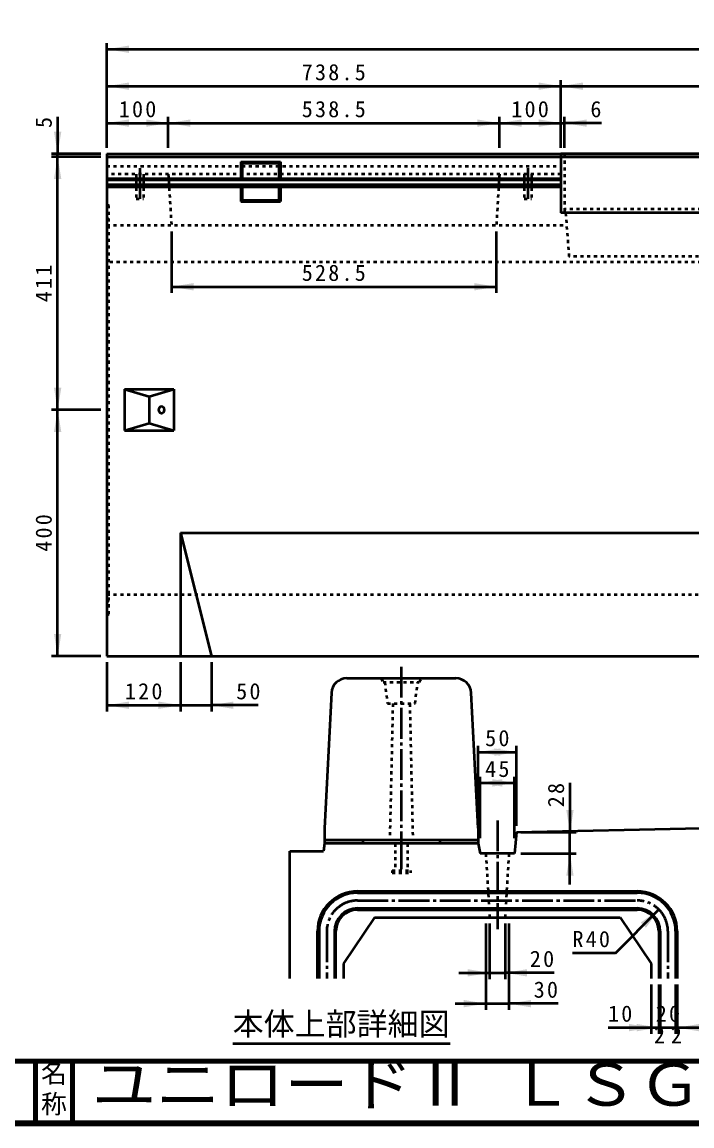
# Model space of a CAD drawing. Units: millimetres, scale not verified. Extents: x 100 to 4105, y 100 to 2870.
# Drawn here: x 1798 to 2888, y 100 to 1894 of the extents above; entities that cross this region are included whole.
import ezdxf
from ezdxf.enums import TextEntityAlignment as Align

# ---------------------------------------------------------------- set-up
doc = ezdxf.new("R2010")
doc.units = ezdxf.units.MM
doc.header["$LTSCALE"] = 5
doc.linetypes.add('USER1', pattern=[2.2, 1, -1.2])
doc.linetypes.add('USER2', pattern=[13.4, 10, -1.2, 1, -1.2])
doc.layers.add('V-nasSTD', color=7, linetype='Continuous', lineweight=35)
doc.styles.add('ＭＳ ゴシック', font='')
doc.styles.get('ＭＳ ゴシック').set_extended_font_data('MS Gothic')

msp = doc.modelspace()

# ---------------------------------------------------------------- hatches: boundary and pattern name
at = {"layer": 'V-nasSTD'}
for points in [[(1972, 1855.655), (1936, 1849.655), (1972, 1843.655)], [(1972, 1795.655), (1936, 1789.655), (1972, 1783.655)], [(2638.5, 1783.655), (2674.5, 1789.655), (2638.5, 1795.655)], [(2710.5, 1795.655), (2674.5, 1789.655), (2710.5, 1783.655)], [(1972, 1735.655), (1936, 1729.655), (1972, 1723.655)], [(2000, 1723.655), (2036, 1729.655), (2000, 1735.655)], [(2072, 1735.655), (2036, 1729.655), (2072, 1723.655)], [(2538.5, 1723.655), (2574.5, 1729.655), (2538.5, 1735.655)], [(2610.5, 1735.655), (2574.5, 1729.655), (2610.5, 1723.655)], [(2638.5, 1723.655), (2674.5, 1729.655), (2638.5, 1735.655)], [(2716.5, 1735.655), (2680.5, 1729.655), (2716.5, 1723.655)], [(1850, 1715.655), (1856, 1679.655), (1862, 1715.655)], [(1862, 1638.655), (1856, 1674.655), (1850, 1638.655)], [(2077, 1469.655), (2041, 1463.655), (2077, 1457.655)], [(2533.5, 1457.655), (2569.5, 1463.655), (2533.5, 1469.655)], [(1850, 1299.655), (1856, 1263.655), (1862, 1299.655)], [(1862, 1227.655), (1856, 1263.655), (1850, 1227.655)], [(1850, 899.655), (1856, 863.655), (1862, 899.655)], [(1972, 789.655), (1936, 783.655), (1972, 777.655)], [(2020, 777.655), (2056, 783.655), (2020, 789.655)], [(2142, 789.655), (2106, 783.655), (2142, 777.655)], [(2575.923, 713.491), (2539.923, 707.491), (2575.923, 701.491)], [(2566.423, 701.491), (2602.423, 707.491), (2566.423, 713.491)], [(2579.048, 663.491), (2543.048, 657.491), (2579.048, 651.491)], [(2563.298, 651.491), (2599.298, 657.491), (2563.298, 663.491)], [(2695.298, 613.491), (2689.298, 577.491), (2683.298, 613.491)], [(2352.423, 558.741), (2352.423, 564.991), (2289.923, 564.991), (2289.923, 558.741)], [(2539.923, 558.741), (2539.923, 564.991), (2477.423, 564.991), (2477.423, 558.741)], [(2695.298, 506.491), (2689.298, 542.491), (2683.298, 506.491)], [(2812.815, 421.898), (2834.028, 451.597), (2804.33, 430.383)], [(2522.673, 342.741), (2558.673, 348.741), (2522.673, 354.741)], [(2619.673, 354.741), (2583.673, 348.741), (2619.673, 342.741)], [(2516.423, 292.741), (2552.423, 298.741), (2516.423, 304.741)], [(2625.923, 304.741), (2589.923, 298.741), (2625.923, 292.741)], [(2785.173, 253.741), (2821.173, 259.741), (2785.173, 265.741)], [(2797.673, 253.741), (2833.673, 259.741), (2797.673, 265.741)], [(2899.673, 265.741), (2863.673, 259.741), (2899.673, 253.741)]]:
    msp.add_hatch(color=256, dxfattribs=at).paths.add_polyline_path(points)

# ---------------------------------------------------------------- linework, layer by layer
at = {"layer": 'V-nasSTD', "lineweight": 50}
for p, q in [((1936, 1689.655), (1936, 1859.655)), ((1936, 1849.655), (3936, 1849.655)), ((2674.5, 1689.655), (2674.5, 1799.655)), ((1936, 1789.655), (2674.5, 1789.655)), ((2674.5, 1789.655), (3197.5, 1789.655)), ((1856, 1739.655), (1856, 1679.655)), ((1936, 1729.655), (2036, 1729.655)), ((2036, 1689.655), (2036, 1739.655)), ((2036, 1729.655), (2574.5, 1729.655)), ((2574.5, 1689.655), (2574.5, 1739.655)), ((2574.5, 1729.655), (2674.5, 1729.655)), ((2674.5, 1729.655), (2680.5, 1729.655)), ((2680.5, 1689.655), (2680.5, 1739.655)), ((2740.5, 1729.655), (2680.5, 1729.655)), ((1926, 1679.655), (1846, 1679.655)), ((1926, 1674.655), (1846, 1674.655)), ((1856, 1674.655), (1856, 1679.655)), ((1856, 1263.655), (1856, 1674.655)), ((1936, 1679.655), (1936, 863.655)), ((1936, 1679.655), (3936, 1679.655)), ((1936, 1674.655), (2674.5, 1674.655)), ((2674.5, 1679.655), (2674.5, 1583.655)), ((3197.5, 1679.655), (2674.5, 1679.655)), ((2674.5, 1674.655), (2936, 1674.655)), ((2153.7, 1666.955), (2218.3, 1666.955)), ((2153.7, 1666.955), (2156, 1664.655)), ((2153.7, 1666.955), (2153.7, 1639.67)), ((2156, 1664.655), (2216, 1664.655)), ((2156, 1664.655), (2156, 1639.67)), ((2216, 1664.655), (2218.3, 1666.955)), ((2216, 1664.655), (2216, 1639.67)), ((2218.3, 1666.955), (2218.3, 1639.67)), ((1936, 1639.67), (2674.5, 1639.67)), ((1936, 1637.655), (2674.5, 1637.655)), ((1936, 1629.655), (2674.5, 1629.655)), ((1936, 1626.296), (2674.5, 1626.296)), ((2153.7, 1626.296), (2153.7, 1602.355)), ((2156, 1626.296), (2156, 1604.655)), ((2216, 1626.296), (2216, 1604.655)), ((2218.3, 1626.296), (2218.3, 1602.355)), ((2153.7, 1602.355), (2156, 1604.655)), ((2153.7, 1602.355), (2218.3, 1602.355)), ((2156, 1604.655), (2216, 1604.655)), ((2216, 1604.655), (2218.3, 1602.355)), ((3197.5, 1583.655), (2674.5, 1583.655)), ((2041, 1553.655), (2041, 1453.655)), ((2569.5, 1553.655), (2569.5, 1453.655)), ((2041, 1463.655), (2569.5, 1463.655)), ((1965, 1297.155), (1965, 1230.155)), ((1965, 1297.155), (2045, 1297.155)), ((1965, 1297.155), (2005, 1285.155)), ((2005, 1285.155), (2045, 1297.155)), ((2045, 1297.155), (2045, 1230.155)), ((2005, 1285.155), (2005, 1242.155)), ((1926, 1263.655), (1846, 1263.655)), ((1856, 863.655), (1856, 1263.655)), ((1965, 1230.155), (2005, 1242.155)), ((2005, 1242.155), (2045, 1230.155)), ((1965, 1230.155), (2045, 1230.155)), ((2056, 1063.655), (2056, 863.655)), ((2056, 1063.655), (2936, 1063.655)), ((2056, 1063.655), (2106, 863.655)), ((1926, 863.655), (1846, 863.655)), ((1936, 863.655), (3936, 863.655)), ((1936, 853.655), (1936, 773.655)), ((2056, 853.655), (2056, 773.655)), ((2106, 853.655), (2106, 773.655)), ((2326.173, 827.491), (2503.672, 827.491)), ((2301.206, 803.772), (2289.923, 583.741)), ((2539.923, 583.741), (2528.639, 803.772)), ((1936, 783.655), (2056, 783.655)), ((2056, 783.655), (2106, 783.655)), ((2181.978, 783.655), (2106, 783.655)), ((2539.923, 587.491), (2539.923, 717.491)), ((2539.923, 707.491), (2602.423, 707.491)), ((2602.423, 587.491), (2602.423, 717.491)), ((2543.048, 567.491), (2543.048, 667.491)), ((2599.298, 567.491), (2599.298, 667.491)), ((2543.048, 657.491), (2599.298, 657.491)), ((2689.298, 657.491), (2689.298, 577.491)), ((2289.923, 583.741), (2289.923, 564.991)), ((2539.923, 583.741), (2539.923, 564.991)), ((2602.423, 577.491), (2599.298, 542.491)), ((2602.423, 577.491), (2902.423, 583.741)), ((2609.298, 577.491), (2699.298, 577.491)), ((2689.298, 542.491), (2689.298, 577.491)), ((2289.923, 558.741), (2288.673, 546.241)), ((2289.923, 564.991), (2289.923, 558.741)), ((2289.923, 564.991), (2539.923, 564.991)), ((2539.923, 558.741), (2289.923, 558.741)), ((2352.423, 564.991), (2352.423, 558.741)), ((2477.423, 564.991), (2477.423, 558.741)), ((2539.923, 564.991), (2539.923, 558.741)), ((2539.923, 558.741), (2543.048, 542.491)), ((2233.673, 339.741), (2233.673, 546.241)), ((2233.673, 546.241), (2288.673, 546.241)), ((2599.298, 542.491), (2543.048, 542.491)), ((2609.298, 542.491), (2699.298, 542.491)), ((2689.298, 492.491), (2689.298, 542.491)), ((2343.673, 481.241), (2798.673, 481.241)), ((2343.673, 478.741), (2798.673, 478.741)), ((2343.673, 453.741), (2798.673, 453.741)), ((2343.673, 451.241), (2798.673, 451.241)), ((2763.317, 380.886), (2834.028, 451.597)), ((2371.173, 438.741), (2321.173, 363.741)), ((2371.173, 438.741), (2771.173, 438.741)), ((2771.173, 438.741), (2821.173, 363.741)), ((2278.673, 376.241), (2278.673, 416.241)), ((2281.173, 416.241), (2281.173, 339.741)), ((2306.173, 416.241), (2306.173, 339.741)), ((2308.673, 376.241), (2308.673, 416.241)), ((2552.423, 428.741), (2552.423, 288.741)), ((2558.673, 428.741), (2558.673, 338.741)), ((2583.673, 428.741), (2583.673, 338.741)), ((2589.923, 428.741), (2589.923, 288.741)), ((2833.673, 416.241), (2833.673, 376.241)), ((2836.173, 416.241), (2836.173, 339.741)), ((2861.173, 416.241), (2861.173, 339.741)), ((2863.673, 416.241), (2863.673, 376.241)), ((2763.317, 380.886), (2693.317, 380.886)), ((2278.673, 339.741), (2278.673, 376.241)), ((2308.673, 339.741), (2308.673, 376.241)), ((2321.173, 363.741), (2321.173, 339.741)), ((2821.173, 363.741), (2821.173, 339.741)), ((2833.673, 376.241), (2833.673, 339.741)), ((2863.673, 376.241), (2863.673, 339.741)), ((2508.673, 348.741), (2558.673, 348.741)), ((2558.673, 348.741), (2583.673, 348.741)), ((2663.673, 348.741), (2583.673, 348.741)), ((2821.173, 329.741), (2821.173, 249.741)), ((2833.673, 329.741), (2833.673, 249.741)), ((2836.173, 329.741), (2836.173, 249.741)), ((2861.173, 329.741), (2861.173, 249.741)), ((2863.673, 329.741), (2863.673, 249.741)), ((2502.423, 298.741), (2552.423, 298.741)), ((2552.423, 298.741), (2589.923, 298.741)), ((2669.923, 298.741), (2589.923, 298.741)), ((2751.173, 259.741), (2821.173, 259.741)), ((2821.173, 259.741), (2833.673, 259.741)), ((2833.673, 259.741), (2836.173, 259.741)), ((2836.173, 259.741), (2861.173, 259.741)), ((2861.173, 259.741), (2863.673, 259.741)), ((2863.673, 259.741), (2908.673, 259.741)), ((2871.485, 259.741), (2879.298, 259.741)), ((2140.687, 233.956), (2494.696, 233.956))]:
    msp.add_line(p, q, dxfattribs=at)
at = {"layer": 'V-nasSTD', "linetype": 'USER1', "lineweight": 50}
for p, q in [((1936, 1674.655), (2674.5, 1674.655)), ((2680.5, 1679.655), (2680.5, 1583.655)), ((1936, 1659.655), (2674.5, 1659.655)), ((2674.5, 1646.655), (1936, 1646.655)), ((1983.7, 1646.655), (1983.7, 1606.655)), ((1995.7, 1646.655), (1995.7, 1606.655)), ((2036, 1646.655), (2041, 1563.655)), ((2574.5, 1646.655), (2569.5, 1563.655)), ((2614.8, 1646.655), (2614.8, 1606.655)), ((2626.8, 1646.655), (2626.8, 1606.655)), ((1936, 1597.655), (1939, 1595.655)), ((1983.7, 1606.655), (1995.7, 1606.655)), ((2614.8, 1606.655), (2626.8, 1606.655)), ((1939, 931.655), (1939, 1595.655)), ((2936, 1589.655), (2680.5, 1589.655)), ((2682.25, 1583.655), (2687.687, 1512.935)), ((1936, 1573.655), (1939, 1575.655)), ((1936, 1563.655), (2683.788, 1563.655)), ((3184.313, 1512.935), (2687.687, 1512.935)), ((2936, 1503.655), (1936, 1503.655)), ((1936, 963.655), (2936, 963.655)), ((1936, 953.655), (1939, 951.655)), ((1936, 929.655), (1939, 931.655)), ((2382.423, 827.491), (2385.548, 821.241)), ((2444.298, 821.241), (2447.423, 827.491)), ((2385.548, 821.241), (2444.298, 821.241)), ((2388.048, 821.241), (2392.423, 786.241)), ((2437.423, 786.241), (2441.798, 821.241)), ((2392.423, 786.241), (2437.423, 786.241)), ((2401.173, 786.241), (2396.173, 564.991)), ((2428.673, 786.241), (2433.673, 564.991)), ((2404.923, 558.741), (2404.923, 514.991)), ((2424.923, 558.741), (2424.923, 514.991)), ((2552.423, 542.491), (2558.673, 438.741)), ((2589.923, 542.491), (2583.673, 438.741)), ((2399.923, 514.991), (2429.923, 514.991)), ((2399.923, 514.991), (2399.923, 511.241)), ((2399.923, 511.241), (2429.923, 511.241)), ((2429.923, 514.991), (2429.923, 511.241))]:
    msp.add_line(p, q, dxfattribs=at)
at = {"layer": 'V-nasSTD', "linetype": 'USER2', "lineweight": 50}
for p, q in [((1989.7, 1656.655), (1989.7, 1606.655)), ((2620.8, 1656.655), (2620.8, 1606.655)), ((2414.923, 846.241), (2414.923, 546.241)), ((2571.173, 596.241), (2571.173, 419.991)), ((2414.923, 567.491), (2414.923, 511.241)), ((2343.673, 466.241), (2798.673, 466.241)), ((2293.673, 416.241), (2293.673, 339.741)), ((2848.673, 416.241), (2848.673, 339.741))]:
    msp.add_line(p, q, dxfattribs=at)
at = {"layer": 'V-nasSTD', "lineweight": 100}
for p, q in [((105, 205), (4100, 205)), ((105, 205), (4100, 205)), ((1820, 205), (1820, 105)), ((1880, 205), (1880, 105)), ((105, 105), (4100, 105)), ((105, 105), (4100, 105))]:
    msp.add_line(p, q, dxfattribs=at)
at = {"layer": 'V-nasSTD', "lineweight": 13}
msp.add_lwpolyline([(100, 100), (100, 2870), (4105, 2870), (4105, 100)], close=True, dxfattribs=at)
at = {"layer": 'V-nasSTD', "lineweight": 50}
for centre, radius, start, end in [((2326.173, 802.491), 25, 90, 177.06433), ((2503.672, 802.491), 25, 2.93567, 90), ((2343.673, 416.241), 65, 90, 180), ((2343.673, 416.241), 62.5, 90, 180), ((2798.673, 416.241), 65, 0, 90), ((2798.673, 416.241), 62.5, 0, 90), ((2343.673, 416.241), 37.5, 90, 180), ((2343.673, 416.241), 35, 90, 180), ((2798.673, 416.241), 37.5, 0, 90), ((2798.673, 416.241), 35, 0, 90)]:
    msp.add_arc(centre, radius, start, end, dxfattribs=at)
at = {"layer": 'V-nasSTD', "linetype": 'USER2', "lineweight": 50}
for centre, start, end in [((2343.673, 416.241), 90, 180), ((2798.673, 416.241), 0, 90)]:
    msp.add_arc(centre, 50, start, end, dxfattribs=at)
at = {"layer": 'V-nasSTD', "lineweight": 50}
msp.add_ellipse((2025, 1263.655), major_axis=(0, 6), ratio=0.707107, dxfattribs=at)

# ---------------------------------------------------------------- texts
at = {"layer": 'V-nasSTD', "style": 'ＭＳ ゴシック'}
for s, height, p in [('6', 26.39, (2722.5, 1765.655)), ('本体上部詳細図', 36.95, (2140.687, 284.356)), ('2', 26.39, (2825.923, 260.741)), ('2', 26.39, (2853.423, 260.741)), ('名', 30.79, (1828.982, 200.999)), ('称', 30.79, (1828.976, 151.01))]:
    msp.add_text(s, height=height, dxfattribs=at).set_placement(p, align=Align.TOP_LEFT)
msp.add_text('5', height=26.39, rotation=90, dxfattribs=at).set_placement((1820, 1721.655), align=Align.TOP_LEFT)
at = {"layer": 'V-nasSTD', "style": 'ＭＳ ゴシック', "width": 1.1}
msp.add_text('ユニロードⅡ ＬＳＧ集水', height=69.65, dxfattribs=at).set_placement((1911.5, 202.47), align=Align.TOP_LEFT)
at = {"layer": 'V-nasSTD', "char_height": 26.39, "attachment_point": 1, "style": 'ＭＳ ゴシック'}
for s, insert in [('\\T1.2;738.5', (2253.05, 1825.655)), ('\\T1.2;100', (1955.4, 1765.655)), ('\\T1.2;538.5', (2253.05, 1765.655)), ('\\T1.2;100', (2593.9, 1765.655)), ('\\T1.2;528.5', (2253.05, 1499.655)), ('\\T1.2;120', (1965.4, 819.655)), ('\\T1.2;50', (2146.4, 819.651)), ('\\T1.2;50', (2551.373, 743.491)), ('\\T1.2;45', (2551.373, 693.491)), ('\\T1.2;R40', (2693.317, 416.886)), ('\\T1.2;20', (2624.073, 384.741)), ('\\T1.2;30', (2630.323, 334.741)), ('\\T1.2;10', (2751.173, 295.741)), ('\\T1.2;20', (2828.873, 295.741))]:
    msp.add_mtext(s, dxfattribs=dict(at, insert=insert))
at = {"layer": 'V-nasSTD', "char_height": 26.39, "attachment_point": 1, "rotation": 90, "style": 'ＭＳ ゴシック'}
for s, insert in [('\\T1.2;411', (1820, 1438.555)), ('\\T1.2;400', (1820, 1033.055)), ('\\T1.2;28', (2653.298, 617.891))]:
    msp.add_mtext(s, dxfattribs=dict(at, insert=insert))

doc.saveas('drawing.dxf')
